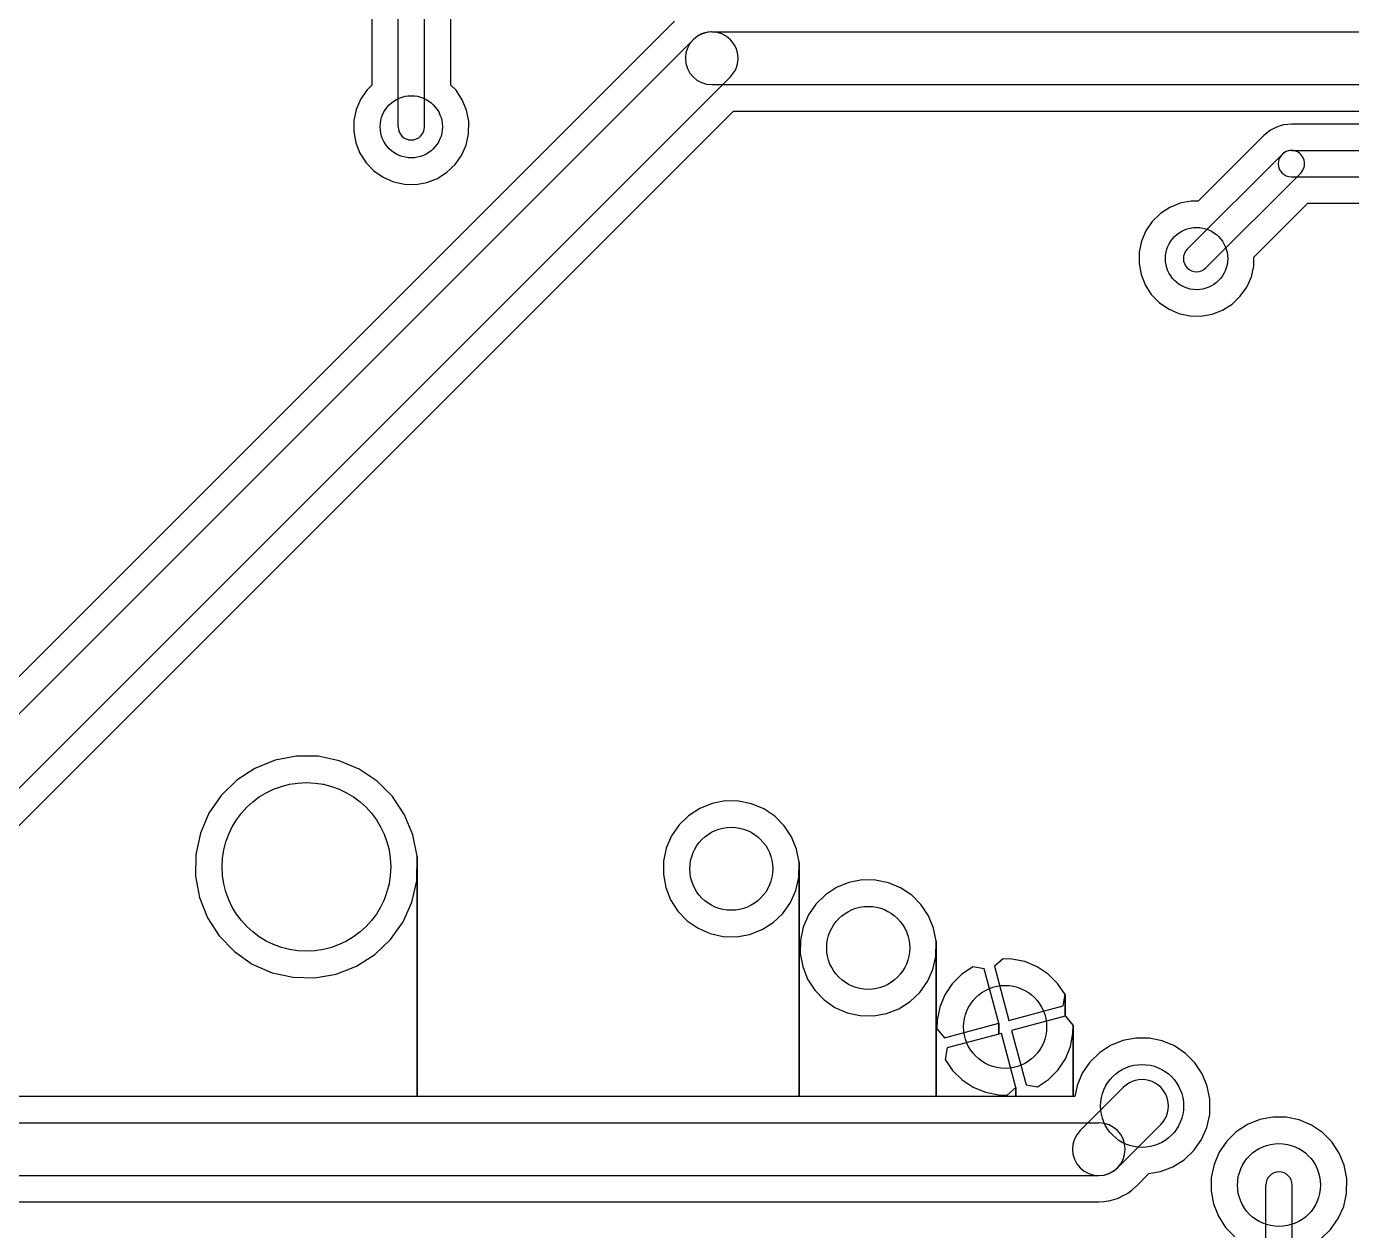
# Model space of a CAD drawing. Extents: x 10 to 213, y -213 to -15.
# Drawn here: x 55.5 to 87.43, y -114.99 to -85.97 of the extents above; entities that cross this region are included whole.
import ezdxf

# ---------------------------------------------------------------- set-up
doc = ezdxf.new("R2010")
doc.units = 0
doc.header["$MEASUREMENT"] = 0
doc.layers.add('BLACK', color=250, linetype='CONTINUOUS')

msp = doc.modelspace()

# ---------------------------------------------------------------- linework, layer by layer
at = {"layer": 'BLACK'}
for p, q in [((63.8175, -75.311), (63.8175, -87.3862)), ((63.8175, -75.311), (63.8175, -87.3862)), ((64.4525, -88.392), (64.4525, -75.311)), ((65.0875, -88.392), (65.0875, -75.311)), ((65.7225, -87.3855), (65.7225, -75.7055)), ((65.7225, -87.3855), (65.7225, -75.7055)), ((71.111, -85.843), (50.0199, -106.934)), ((71.111, -85.843), (50.0199, -106.934)), ((72.009, -86.106), (106.172, -86.106)), ((50.097, -107.755), (71.56, -86.292)), ((50.995, -108.653), (72.458, -87.19)), ((63.8175, -87.3862), (63.7039, -87.4974)), ((63.8175, -87.3862), (63.7039, -87.4974)), ((65.8485, -87.5124), (65.7225, -87.3855)), ((65.8485, -87.5124), (65.7225, -87.3855)), ((72.009, -87.376), (106.172, -87.376)), ((63.5504, -87.7215), (63.4434, -87.9712)), ((63.5504, -87.7215), (63.4434, -87.9712)), ((63.7039, -87.4974), (63.5504, -87.7215)), ((63.7039, -87.4974), (63.5504, -87.7215)), ((65.9988, -87.7386), (65.8485, -87.5124)), ((65.9988, -87.7386), (65.8485, -87.5124)), ((66.1023, -87.9898), (65.9988, -87.7386)), ((66.1023, -87.9898), (65.9988, -87.7386)), ((51.444, -109.102), (72.5351, -88.011)), ((51.444, -109.102), (72.5351, -88.011)), ((63.4434, -87.9712), (63.387, -88.2369)), ((63.4434, -87.9712), (63.387, -88.2369)), ((66.1551, -88.2562), (66.1023, -87.9898)), ((66.1551, -88.2562), (66.1023, -87.9898)), ((72.5351, -88.011), (105.537, -88.011)), ((72.5351, -88.011), (105.537, -88.011)), ((63.387, -88.2369), (63.3832, -88.5085)), ((63.387, -88.2369), (63.3832, -88.5085)), ((66.1507, -88.5664), (66.1551, -88.2562)), ((66.1507, -88.5664), (66.1551, -88.2562)), ((85.5384, -88.4417), (85.4602, -88.4822)), ((85.5384, -88.4417), (85.4602, -88.4822)), ((85.616, -88.4004), (85.5384, -88.4417)), ((85.616, -88.4004), (85.5384, -88.4417)), ((85.6208, -88.3989), (85.616, -88.4004)), ((85.6208, -88.3989), (85.616, -88.4004)), ((85.6253, -88.3966), (85.6208, -88.3989)), ((85.6253, -88.3966), (85.6208, -88.3989)), ((85.7098, -88.3721), (85.6253, -88.3966)), ((85.7098, -88.3721), (85.6253, -88.3966)), ((85.794, -88.3466), (85.7098, -88.3721)), ((85.794, -88.3466), (85.7098, -88.3721)), ((85.799, -88.3462), (85.794, -88.3466)), ((85.799, -88.3462), (85.794, -88.3466)), ((85.8038, -88.3448), (85.799, -88.3462)), ((85.8038, -88.3448), (85.799, -88.3462)), ((85.8914, -88.3371), (85.8038, -88.3448)), ((85.8914, -88.3371), (85.8038, -88.3448)), ((85.979, -88.3285), (85.8914, -88.3371)), ((85.979, -88.3285), (85.8914, -88.3371)), ((98.425, -88.3285), (85.979, -88.3285)), ((98.425, -88.3285), (85.979, -88.3285)), ((63.3832, -88.5085), (63.4322, -88.7756)), ((63.3832, -88.5085), (63.4322, -88.7756)), ((66.0906, -88.8313), (66.1507, -88.5664)), ((66.0906, -88.8313), (66.1507, -88.5664)), ((85.3055, -88.6075), (83.7308, -90.1822)), ((85.3055, -88.6075), (83.7308, -90.1822)), ((85.3077, -88.6053), (85.3055, -88.6075)), ((85.3077, -88.6053), (85.3055, -88.6075)), ((85.3078, -88.6051), (85.3077, -88.6053)), ((85.3078, -88.6051), (85.3077, -88.6053)), ((85.308, -88.605), (85.3078, -88.6051)), ((85.308, -88.605), (85.3078, -88.6051)), ((85.315, -88.5981), (85.308, -88.605)), ((85.315, -88.5981), (85.308, -88.605)), ((85.3838, -88.5432), (85.315, -88.5981)), ((85.3838, -88.5432), (85.315, -88.5981)), ((85.4519, -88.4876), (85.3838, -88.5432)), ((85.4519, -88.4876), (85.3838, -88.5432)), ((85.4563, -88.4853), (85.4519, -88.4876)), ((85.4563, -88.4853), (85.4519, -88.4876)), ((85.4602, -88.4822), (85.4563, -88.4853)), ((85.4602, -88.4822), (85.4563, -88.4853)), ((63.4322, -88.7756), (63.5322, -89.0281)), ((63.4322, -88.7756), (63.5322, -89.0281)), ((63.5322, -89.0281), (63.6793, -89.2565)), ((63.5322, -89.0281), (63.6793, -89.2565)), ((65.8235, -89.3014), (65.9801, -89.0794)), ((65.8235, -89.3014), (65.9801, -89.0794)), ((65.9801, -89.0794), (66.0906, -88.8313)), ((65.9801, -89.0794), (66.0906, -88.8313)), ((83.4685, -91.3425), (85.7545, -89.0565)), ((85.979, -88.9635), (98.425, -88.9635)), ((63.6793, -89.2565), (63.868, -89.4518)), ((63.6793, -89.2565), (63.868, -89.4518)), ((65.6268, -89.4887), (65.8235, -89.3014)), ((65.6268, -89.4887), (65.8235, -89.3014)), ((63.868, -89.4518), (64.091, -89.6068)), ((63.868, -89.4518), (64.091, -89.6068)), ((64.091, -89.6068), (64.3399, -89.7156)), ((64.091, -89.6068), (64.3399, -89.7156)), ((64.3399, -89.7156), (64.6052, -89.7739)), ((64.3399, -89.7156), (64.6052, -89.7739)), ((65.1443, -89.7324), (65.3975, -89.6342)), ((65.1443, -89.7324), (65.3975, -89.6342)), ((65.3975, -89.6342), (65.6268, -89.4887)), ((65.3975, -89.6342), (65.6268, -89.4887)), ((83.9175, -91.7915), (86.2035, -89.5055)), ((85.979, -89.5985), (98.425, -89.5985)), ((64.6052, -89.7739), (64.8768, -89.7796)), ((64.6052, -89.7739), (64.8768, -89.7796)), ((64.8768, -89.7796), (65.1443, -89.7324)), ((64.8768, -89.7796), (65.1443, -89.7324)), ((83.0482, -90.3337), (82.821, -90.4824)), ((83.0482, -90.3337), (82.821, -90.4824)), ((83.3001, -90.2319), (83.0482, -90.3337)), ((83.3001, -90.2319), (83.0482, -90.3337)), ((83.5669, -90.181), (83.3001, -90.2319)), ((83.5669, -90.181), (83.3001, -90.2319)), ((83.7308, -90.1822), (83.5669, -90.181)), ((83.7308, -90.1822), (83.5669, -90.181)), ((85.0767, -91.5304), (86.3735, -90.2335)), ((85.0767, -91.5304), (86.3735, -90.2335)), ((86.3735, -90.2335), (98.0305, -90.2335)), ((86.3735, -90.2335), (98.0305, -90.2335)), ((82.6269, -90.6724), (82.4734, -90.8965)), ((82.6269, -90.6724), (82.4734, -90.8965)), ((82.821, -90.4824), (82.6269, -90.6724)), ((82.821, -90.4824), (82.6269, -90.6724)), ((82.4734, -90.8965), (82.3664, -91.1462)), ((82.4734, -90.8965), (82.3664, -91.1462)), ((82.3664, -91.1462), (82.31, -91.4119)), ((82.3664, -91.1462), (82.31, -91.4119)), ((82.31, -91.4119), (82.3062, -91.6835)), ((82.31, -91.4119), (82.3062, -91.6835)), ((85.0737, -91.7414), (85.0767, -91.5304)), ((85.0737, -91.7414), (85.0767, -91.5304)), ((82.3062, -91.6835), (82.3552, -91.9506)), ((82.3062, -91.6835), (82.3552, -91.9506)), ((82.3552, -91.9506), (82.4552, -92.2031)), ((82.3552, -91.9506), (82.4552, -92.2031)), ((85.0136, -92.0063), (85.0737, -91.7414)), ((85.0136, -92.0063), (85.0737, -91.7414)), ((82.4552, -92.2031), (82.6023, -92.4315)), ((82.4552, -92.2031), (82.6023, -92.4315)), ((84.7465, -92.4764), (84.9031, -92.2544)), ((84.7465, -92.4764), (84.9031, -92.2544)), ((84.9031, -92.2544), (85.0136, -92.0063)), ((84.9031, -92.2544), (85.0136, -92.0063)), ((82.6023, -92.4315), (82.791, -92.6268)), ((82.6023, -92.4315), (82.791, -92.6268)), ((84.5498, -92.6637), (84.7465, -92.4764)), ((84.5498, -92.6637), (84.7465, -92.4764)), ((82.791, -92.6268), (83.014, -92.7818)), ((82.791, -92.6268), (83.014, -92.7818)), ((83.014, -92.7818), (83.2629, -92.8906)), ((83.014, -92.7818), (83.2629, -92.8906)), ((83.2629, -92.8906), (83.5282, -92.9489)), ((83.2629, -92.8906), (83.5282, -92.9489)), ((83.7998, -92.9546), (84.0673, -92.9074)), ((83.7998, -92.9546), (84.0673, -92.9074)), ((84.0673, -92.9074), (84.3205, -92.8092)), ((84.0673, -92.9074), (84.3205, -92.8092)), ((84.3205, -92.8092), (84.5498, -92.6637)), ((84.3205, -92.8092), (84.5498, -92.6637)), ((83.5282, -92.9489), (83.7998, -92.9546)), ((83.5282, -92.9489), (83.7998, -92.9546)), ((61.4856, -103.656), (61.0006, -103.852)), ((61.4856, -103.656), (61.0006, -103.852)), ((61.9993, -103.558), (61.4856, -103.656)), ((61.9993, -103.558), (61.4856, -103.656)), ((62.5223, -103.562), (61.9993, -103.558)), ((62.5223, -103.562), (61.9993, -103.558)), ((63.0347, -103.667), (62.5223, -103.562)), ((63.0347, -103.667), (62.5223, -103.562)), ((63.5168, -103.87), (63.0347, -103.667)), ((63.5168, -103.87), (63.0347, -103.667)), ((61.0006, -103.852), (60.563, -104.139)), ((61.0006, -103.852), (60.563, -104.139)), ((63.9505, -104.162), (63.5168, -103.87)), ((63.9505, -104.162), (63.5168, -103.87)), ((60.563, -104.139), (60.1893, -104.505)), ((60.563, -104.139), (60.1893, -104.505)), ((64.319, -104.534), (63.9505, -104.162)), ((64.319, -104.534), (63.9505, -104.162)), ((60.1893, -104.505), (59.8938, -104.936)), ((60.1893, -104.505), (59.8938, -104.936)), ((64.6084, -104.969), (64.319, -104.534)), ((64.6084, -104.969), (64.319, -104.534)), ((72.0173, -104.697), (71.72, -104.817)), ((72.0173, -104.697), (71.72, -104.817)), ((72.3323, -104.637), (72.0173, -104.697)), ((72.3323, -104.637), (72.0173, -104.697)), ((72.6529, -104.639), (72.3323, -104.637)), ((72.6529, -104.639), (72.3323, -104.637)), ((72.967, -104.704), (72.6529, -104.639)), ((72.967, -104.704), (72.6529, -104.639)), ((73.2626, -104.828), (72.967, -104.704)), ((73.2626, -104.828), (72.967, -104.704)), ((59.8938, -104.936), (59.6878, -105.417)), ((59.8938, -104.936), (59.6878, -105.417)), ((64.8077, -105.453), (64.6084, -104.969)), ((64.8077, -105.453), (64.6084, -104.969)), ((71.4517, -104.993), (71.2226, -105.217)), ((71.4517, -104.993), (71.2226, -105.217)), ((71.72, -104.817), (71.4517, -104.993)), ((71.72, -104.817), (71.4517, -104.993)), ((73.5284, -105.007), (73.2626, -104.828)), ((73.5284, -105.007), (73.2626, -104.828)), ((73.7543, -105.235), (73.5284, -105.007)), ((73.7543, -105.235), (73.5284, -105.007)), ((71.2226, -105.217), (71.0415, -105.481)), ((71.2226, -105.217), (71.0415, -105.481)), ((73.9318, -105.502), (73.7543, -105.235)), ((73.9318, -105.502), (73.7543, -105.235)), ((59.6878, -105.417), (59.579, -105.929)), ((59.6878, -105.417), (59.579, -105.929)), ((64.9093, -105.966), (64.8077, -105.453)), ((64.9093, -105.966), (64.8077, -105.453)), ((71.0415, -105.481), (70.9152, -105.776)), ((71.0415, -105.481), (70.9152, -105.776)), ((74.054, -105.798), (73.9318, -105.502)), ((74.054, -105.798), (73.9318, -105.502)), ((59.579, -105.929), (59.5717, -106.452)), ((59.579, -105.929), (59.5717, -106.452)), ((64.901, -106.563), (64.9093, -105.966)), ((64.901, -106.563), (64.9093, -105.966)), ((64.9093, -111.76), (64.9093, -105.966)), ((64.9093, -105.966), (64.9093, -111.76)), ((64.9093, -111.76), (64.9093, -105.966)), ((64.9093, -105.966), (64.9093, -111.76)), ((70.9152, -105.776), (70.8485, -106.09)), ((70.9152, -105.776), (70.8485, -106.09)), ((74.1163, -106.113), (74.054, -105.798)), ((74.1163, -106.113), (74.054, -105.798)), ((70.8485, -106.09), (70.844, -106.41)), ((70.8485, -106.09), (70.844, -106.41)), ((74.1111, -106.479), (74.1163, -106.113)), ((74.1111, -106.479), (74.1163, -106.113)), ((74.1163, -111.76), (74.1163, -106.113)), ((74.1163, -106.113), (74.1163, -111.76)), ((74.1163, -111.76), (74.1163, -106.113)), ((74.1163, -106.113), (74.1163, -111.76)), ((59.5717, -106.452), (59.6661, -106.966)), ((59.5717, -106.452), (59.6661, -106.966)), ((64.7851, -107.073), (64.901, -106.563)), ((64.7851, -107.073), (64.901, -106.563)), ((70.844, -106.41), (70.9019, -106.726)), ((70.844, -106.41), (70.9019, -106.726)), ((74.0401, -106.792), (74.1111, -106.479)), ((74.0401, -106.792), (74.1111, -106.479)), ((75.3169, -106.602), (75.0196, -106.722)), ((75.3169, -106.602), (75.0196, -106.722)), ((75.6318, -106.542), (75.3169, -106.602)), ((75.6318, -106.542), (75.3169, -106.602)), ((75.9525, -106.544), (75.6318, -106.542)), ((75.9525, -106.544), (75.6318, -106.542)), ((76.2666, -106.609), (75.9525, -106.544)), ((76.2666, -106.609), (75.9525, -106.544)), ((76.5621, -106.733), (76.2666, -106.609)), ((76.5621, -106.733), (76.2666, -106.609)), ((70.9019, -106.726), (71.02, -107.024)), ((70.9019, -106.726), (71.02, -107.024)), ((73.9097, -107.084), (74.0401, -106.792)), ((73.9097, -107.084), (74.0401, -106.792)), ((74.7513, -106.898), (74.5222, -107.122)), ((74.7513, -106.898), (74.5222, -107.122)), ((75.0196, -106.722), (74.7513, -106.898)), ((75.0196, -106.722), (74.7513, -106.898)), ((76.828, -106.912), (76.5621, -106.733)), ((76.828, -106.912), (76.5621, -106.733)), ((77.0539, -107.14), (76.828, -106.912)), ((77.0539, -107.14), (76.828, -106.912)), ((59.6661, -106.966), (59.8587, -107.452)), ((59.6661, -106.966), (59.8587, -107.452)), ((64.5724, -107.551), (64.7851, -107.073)), ((64.5724, -107.551), (64.7851, -107.073)), ((71.02, -107.024), (71.1936, -107.293)), ((71.02, -107.024), (71.1936, -107.293)), ((73.7249, -107.346), (73.9097, -107.084)), ((73.7249, -107.346), (73.9097, -107.084)), ((74.5222, -107.122), (74.341, -107.386)), ((74.5222, -107.122), (74.341, -107.386)), ((77.2313, -107.407), (77.0539, -107.14)), ((77.2313, -107.407), (77.0539, -107.14)), ((59.8587, -107.452), (60.142, -107.892)), ((59.8587, -107.452), (60.142, -107.892)), ((64.2709, -107.978), (64.5724, -107.551)), ((64.2709, -107.978), (64.5724, -107.551)), ((71.1936, -107.293), (71.4164, -107.524)), ((71.1936, -107.293), (71.4164, -107.524)), ((71.4164, -107.524), (71.6797, -107.707)), ((71.4164, -107.524), (71.6797, -107.707)), ((73.2219, -107.739), (73.4927, -107.568)), ((73.2219, -107.739), (73.4927, -107.568)), ((73.4927, -107.568), (73.7249, -107.346)), ((73.4927, -107.568), (73.7249, -107.346)), ((74.341, -107.386), (74.2147, -107.681)), ((74.341, -107.386), (74.2147, -107.681)), ((77.3535, -107.703), (77.2313, -107.407)), ((77.3535, -107.703), (77.2313, -107.407)), ((60.142, -107.892), (60.5053, -108.268)), ((60.142, -107.892), (60.5053, -108.268)), ((71.6797, -107.707), (71.9735, -107.835)), ((71.6797, -107.707), (71.9735, -107.835)), ((71.9735, -107.835), (72.2867, -107.904)), ((71.9735, -107.835), (72.2867, -107.904)), ((72.2867, -107.904), (72.6072, -107.911)), ((72.2867, -107.904), (72.6072, -107.911)), ((72.6072, -107.911), (72.923, -107.855)), ((72.6072, -107.911), (72.923, -107.855)), ((72.923, -107.855), (73.2219, -107.739)), ((72.923, -107.855), (73.2219, -107.739)), ((74.2147, -107.681), (74.1481, -107.995)), ((74.2147, -107.681), (74.1481, -107.995)), ((77.4158, -108.018), (77.3535, -107.703)), ((77.4158, -108.018), (77.3535, -107.703)), ((63.8921, -108.339), (64.2709, -107.978)), ((63.8921, -108.339), (64.2709, -107.978)), ((74.1481, -107.995), (74.1436, -108.315)), ((74.1481, -107.995), (74.1436, -108.315)), ((77.4107, -108.384), (77.4158, -108.018)), ((77.4107, -108.384), (77.4158, -108.018)), ((77.4158, -111.76), (77.4158, -108.018)), ((77.4158, -108.018), (77.4158, -111.76)), ((77.4158, -111.76), (77.4158, -108.018)), ((77.4158, -108.018), (77.4158, -111.76)), ((60.5053, -108.268), (60.9348, -108.567)), ((60.5053, -108.268), (60.9348, -108.567)), ((63.4505, -108.619), (63.8921, -108.339)), ((63.4505, -108.619), (63.8921, -108.339)), ((74.1436, -108.315), (74.2015, -108.631)), ((74.1436, -108.315), (74.2015, -108.631)), ((77.3397, -108.697), (77.4107, -108.384)), ((77.3397, -108.697), (77.4107, -108.384)), ((79.0354, -108.441), (78.8202, -108.622)), ((79.0354, -108.441), (78.8202, -108.622)), ((79.2397, -108.448), (79.0354, -108.441)), ((79.2397, -108.448), (79.0354, -108.441)), ((79.5542, -108.51), (79.2397, -108.448)), ((79.5542, -108.51), (79.2397, -108.448)), ((79.8507, -108.632), (79.5542, -108.51)), ((79.8507, -108.632), (79.5542, -108.51)), ((60.9348, -108.567), (61.4141, -108.776)), ((60.9348, -108.567), (61.4141, -108.776)), ((61.4141, -108.776), (61.9249, -108.888)), ((61.4141, -108.776), (61.9249, -108.888)), ((62.4478, -108.899), (62.9629, -108.809)), ((62.4478, -108.899), (62.9629, -108.809)), ((62.9629, -108.809), (63.4505, -108.619)), ((62.9629, -108.809), (63.4505, -108.619)), ((74.2015, -108.631), (74.3195, -108.929)), ((74.2015, -108.631), (74.3195, -108.929)), ((77.2092, -108.989), (77.3397, -108.697)), ((77.2092, -108.989), (77.3397, -108.697)), ((78.0323, -108.818), (77.8065, -109.045)), ((78.0323, -108.818), (77.8065, -109.045)), ((78.298, -108.638), (78.0323, -108.818)), ((78.298, -108.638), (78.0323, -108.818)), ((78.5749, -108.687), (78.298, -108.638)), ((78.5749, -108.687), (78.298, -108.638)), ((78.9248, -109.993), (78.5749, -108.687)), ((78.9248, -109.993), (78.5749, -108.687)), ((78.8202, -108.622), (79.1701, -109.927)), ((78.8202, -108.622), (79.1701, -109.927)), ((80.1179, -108.809), (79.8507, -108.632)), ((80.1179, -108.809), (79.8507, -108.632)), ((80.3456, -109.035), (80.1179, -108.809)), ((80.3456, -109.035), (80.1179, -108.809)), ((61.9249, -108.888), (62.4478, -108.899)), ((61.9249, -108.888), (62.4478, -108.899)), ((74.3195, -108.929), (74.4932, -109.198)), ((74.3195, -108.929), (74.4932, -109.198)), ((74.4932, -109.198), (74.7159, -109.429)), ((74.4932, -109.198), (74.7159, -109.429)), ((77.0244, -109.251), (77.2092, -108.989)), ((77.0244, -109.251), (77.2092, -108.989)), ((77.8065, -109.045), (77.6292, -109.313)), ((77.8065, -109.045), (77.6292, -109.313)), ((80.525, -109.301), (80.3456, -109.035)), ((80.525, -109.301), (80.3456, -109.035)), ((74.7159, -109.429), (74.9792, -109.612)), ((74.7159, -109.429), (74.9792, -109.612)), ((76.5215, -109.644), (76.7922, -109.473)), ((76.5215, -109.644), (76.7922, -109.473)), ((76.7922, -109.473), (77.0244, -109.251)), ((76.7922, -109.473), (77.0244, -109.251)), ((77.6292, -109.313), (77.5072, -109.609)), ((77.6292, -109.313), (77.5072, -109.609)), ((80.4758, -109.578), (80.525, -109.301)), ((80.4758, -109.578), (80.525, -109.301)), ((80.525, -109.827), (80.525, -109.301)), ((80.525, -109.301), (80.525, -109.827)), ((80.525, -109.827), (80.525, -109.301)), ((80.525, -109.301), (80.525, -109.827)), ((74.9792, -109.612), (75.2731, -109.74)), ((74.9792, -109.612), (75.2731, -109.74)), ((75.2731, -109.74), (75.5862, -109.809)), ((75.2731, -109.74), (75.5862, -109.809)), ((75.5862, -109.809), (75.9068, -109.816)), ((75.5862, -109.809), (75.9068, -109.816)), ((75.9068, -109.816), (76.2226, -109.76)), ((75.9068, -109.816), (76.2226, -109.76)), ((76.2226, -109.76), (76.5215, -109.644)), ((76.2226, -109.76), (76.5215, -109.644)), ((77.5072, -109.609), (77.4451, -109.924)), ((77.5072, -109.609), (77.4451, -109.924)), ((79.1701, -109.927), (80.4758, -109.578)), ((79.1701, -109.927), (80.4758, -109.578)), ((80.525, -109.827), (79.2358, -110.173)), ((80.525, -109.827), (79.2358, -110.173)), ((80.5415, -109.823), (80.525, -109.827)), ((80.5415, -109.823), (80.525, -109.827)), ((80.7226, -110.038), (80.5415, -109.823)), ((80.7226, -110.038), (80.5415, -109.823)), ((77.4451, -109.924), (77.438, -110.128)), ((77.4451, -109.924), (77.438, -110.128)), ((77.438, -110.128), (77.6191, -110.343)), ((77.438, -110.128), (77.6191, -110.343)), ((77.6191, -110.343), (78.9248, -109.993)), ((77.6191, -110.343), (78.9248, -109.993)), ((78.9248, -110.256), (78.9248, -109.993)), ((78.9248, -109.993), (78.9248, -110.256)), ((78.9248, -110.256), (78.9248, -109.993)), ((78.9248, -109.993), (78.9248, -110.256)), ((80.7155, -110.242), (80.7226, -110.038)), ((80.7155, -110.242), (80.7226, -110.038)), ((80.7226, -111.76), (80.7226, -110.038)), ((80.7226, -110.038), (80.7226, -111.76)), ((80.7226, -111.76), (80.7226, -110.038)), ((80.7226, -110.038), (80.7226, -111.76)), ((78.9248, -110.256), (77.6848, -110.588)), ((78.9248, -110.256), (77.6848, -110.588)), ((78.9905, -110.238), (78.9248, -110.256)), ((78.9905, -110.238), (78.9248, -110.256)), ((79.3403, -111.544), (78.9905, -110.238)), ((79.3403, -111.544), (78.9905, -110.238)), ((79.2358, -110.173), (79.5857, -111.478)), ((79.2358, -110.173), (79.5857, -111.478)), ((80.6534, -110.557), (80.7155, -110.242)), ((80.6534, -110.557), (80.7155, -110.242)), ((81.916, -110.412), (81.6187, -110.532)), ((81.916, -110.412), (81.6187, -110.532)), ((82.231, -110.352), (81.916, -110.412)), ((82.231, -110.352), (81.916, -110.412)), ((82.5516, -110.354), (82.231, -110.352)), ((82.5516, -110.354), (82.231, -110.352)), ((82.8657, -110.419), (82.5516, -110.354)), ((82.8657, -110.419), (82.5516, -110.354)), ((83.1613, -110.543), (82.8657, -110.419)), ((83.1613, -110.543), (82.8657, -110.419)), ((77.6848, -110.588), (77.6356, -110.865)), ((77.6848, -110.588), (77.6356, -110.865)), ((80.5314, -110.853), (80.6534, -110.557)), ((80.5314, -110.853), (80.6534, -110.557)), ((81.3504, -110.708), (81.1213, -110.932)), ((81.3504, -110.708), (81.1213, -110.932)), ((81.6187, -110.532), (81.3504, -110.708)), ((81.6187, -110.532), (81.3504, -110.708)), ((83.4271, -110.722), (83.1613, -110.543)), ((83.4271, -110.722), (83.1613, -110.543)), ((83.653, -110.95), (83.4271, -110.722)), ((83.653, -110.95), (83.4271, -110.722)), ((77.6356, -110.865), (77.815, -111.131)), ((77.6356, -110.865), (77.815, -111.131)), ((80.3541, -111.121), (80.5314, -110.853)), ((80.3541, -111.121), (80.5314, -110.853)), ((81.1213, -110.932), (80.9402, -111.196)), ((81.1213, -110.932), (80.9402, -111.196)), ((83.8305, -111.217), (83.653, -110.95)), ((83.8305, -111.217), (83.653, -110.95)), ((77.815, -111.131), (78.0427, -111.357)), ((77.815, -111.131), (78.0427, -111.357)), ((78.0427, -111.357), (78.3098, -111.534)), ((78.0427, -111.357), (78.3098, -111.534)), ((79.8625, -111.528), (80.1283, -111.348)), ((79.8625, -111.528), (80.1283, -111.348)), ((80.1283, -111.348), (80.3541, -111.121)), ((80.1283, -111.348), (80.3541, -111.121)), ((80.9402, -111.196), (80.8138, -111.491)), ((80.9402, -111.196), (80.8138, -111.491)), ((83.9526, -111.513), (83.8305, -111.217)), ((83.9526, -111.513), (83.8305, -111.217)), ((78.3098, -111.534), (78.6064, -111.656)), ((78.3098, -111.534), (78.6064, -111.656)), ((78.6064, -111.656), (78.9209, -111.718)), ((78.6064, -111.656), (78.9209, -111.718)), ((78.9209, -111.718), (79.1252, -111.725)), ((78.9209, -111.718), (79.1252, -111.725)), ((79.1252, -111.725), (79.3403, -111.544)), ((79.1252, -111.725), (79.3403, -111.544)), ((79.3403, -111.76), (79.3403, -111.544)), ((79.3403, -111.544), (79.3403, -111.76)), ((79.3403, -111.76), (79.3403, -111.544)), ((79.3403, -111.544), (79.3403, -111.76)), ((79.5857, -111.478), (79.8625, -111.528)), ((79.5857, -111.478), (79.8625, -111.528)), ((80.8138, -111.491), (80.7567, -111.76)), ((80.8138, -111.491), (80.7567, -111.76)), ((80.8888, -112.581), (81.9308, -111.539)), ((84.0149, -111.828), (83.9526, -111.513)), ((84.0149, -111.828), (83.9526, -111.513)), ((64.9093, -111.76), (48.388, -111.76)), ((64.9093, -111.76), (48.388, -111.76)), ((74.1163, -111.76), (64.9093, -111.76)), ((74.1163, -111.76), (64.9093, -111.76)), ((77.4158, -111.76), (74.1163, -111.76)), ((77.4158, -111.76), (74.1163, -111.76)), ((79.3403, -111.76), (77.4158, -111.76)), ((79.3403, -111.76), (77.4158, -111.76)), ((80.7226, -111.76), (79.3403, -111.76)), ((80.7226, -111.76), (79.3403, -111.76)), ((80.7567, -111.76), (80.7226, -111.76)), ((80.7567, -111.76), (80.7226, -111.76)), ((84.0098, -112.194), (84.0149, -111.828)), ((84.0098, -112.194), (84.0149, -111.828)), ((83.9388, -112.507), (84.0098, -112.194)), ((83.9388, -112.507), (84.0098, -112.194)), ((85.2155, -112.317), (84.9183, -112.437)), ((85.2155, -112.317), (84.9183, -112.437)), ((85.5305, -112.257), (85.2155, -112.317)), ((85.5305, -112.257), (85.2155, -112.317)), ((85.8511, -112.259), (85.5305, -112.257)), ((85.8511, -112.259), (85.5305, -112.257)), ((86.1652, -112.324), (85.8511, -112.259)), ((86.1652, -112.324), (85.8511, -112.259)), ((86.4608, -112.448), (86.1652, -112.324)), ((86.4608, -112.448), (86.1652, -112.324)), ((46.99, -112.395), (81.3378, -112.395)), ((81.7868, -113.479), (82.8289, -112.437)), ((83.8084, -112.799), (83.9388, -112.507)), ((83.8084, -112.799), (83.9388, -112.507)), ((84.65, -112.613), (84.4209, -112.837)), ((84.65, -112.613), (84.4209, -112.837)), ((84.9183, -112.437), (84.65, -112.613)), ((84.9183, -112.437), (84.65, -112.613)), ((86.7266, -112.627), (86.4608, -112.448)), ((86.7266, -112.627), (86.4608, -112.448)), ((86.9526, -112.855), (86.7266, -112.627)), ((86.9526, -112.855), (86.7266, -112.627)), ((83.6235, -113.061), (83.8084, -112.799)), ((83.6235, -113.061), (83.8084, -112.799)), ((84.4209, -112.837), (84.2397, -113.101)), ((84.4209, -112.837), (84.2397, -113.101)), ((87.13, -113.122), (86.9526, -112.855)), ((87.13, -113.122), (86.9526, -112.855)), ((83.1206, -113.454), (83.3913, -113.283)), ((83.1206, -113.454), (83.3913, -113.283)), ((83.3913, -113.283), (83.6235, -113.061)), ((83.3913, -113.283), (83.6235, -113.061)), ((84.2397, -113.101), (84.1134, -113.396)), ((84.2397, -113.101), (84.1134, -113.396)), ((87.2522, -113.418), (87.13, -113.122)), ((87.2522, -113.418), (87.13, -113.122)), ((46.99, -113.665), (81.3378, -113.665)), ((82.2358, -113.928), (82.5447, -113.619)), ((82.2358, -113.928), (82.5447, -113.619)), ((82.5447, -113.619), (82.8217, -113.57)), ((82.5447, -113.619), (82.8217, -113.57)), ((82.8217, -113.57), (83.1206, -113.454)), ((82.8217, -113.57), (83.1206, -113.454)), ((84.1134, -113.396), (84.0467, -113.71)), ((84.1134, -113.396), (84.0467, -113.71)), ((87.3145, -113.733), (87.2522, -113.418)), ((87.3145, -113.733), (87.2522, -113.418)), ((82.1315, -114.014), (82.2232, -113.94)), ((82.1315, -114.014), (82.2232, -113.94)), ((82.2232, -113.94), (82.2325, -113.931)), ((82.2232, -113.94), (82.2325, -113.931)), ((82.2325, -113.931), (82.2327, -113.931)), ((82.2325, -113.931), (82.2327, -113.931)), ((82.2327, -113.931), (82.2328, -113.931)), ((82.2327, -113.931), (82.2328, -113.931)), ((82.2328, -113.931), (82.2358, -113.928)), ((82.2328, -113.931), (82.2358, -113.928)), ((84.0467, -113.71), (84.0423, -114.03)), ((84.0467, -113.71), (84.0423, -114.03)), ((85.3619, -122.855), (85.3619, -113.893)), ((85.9969, -122.855), (85.9969, -113.893)), ((87.3094, -114.099), (87.3145, -113.733)), ((87.3094, -114.099), (87.3145, -113.733)), ((47.8331, -114.3), (81.3378, -114.3)), ((47.8331, -114.3), (81.3378, -114.3)), ((81.3378, -114.3), (81.4546, -114.289)), ((81.3378, -114.3), (81.4546, -114.289)), ((81.4546, -114.289), (81.5714, -114.278)), ((81.4546, -114.289), (81.5714, -114.278)), ((81.5714, -114.278), (81.5778, -114.276)), ((81.5714, -114.278), (81.5778, -114.276)), ((81.5778, -114.276), (81.5845, -114.276)), ((81.5778, -114.276), (81.5845, -114.276)), ((81.5845, -114.276), (81.6968, -114.242)), ((81.5845, -114.276), (81.6968, -114.242)), ((81.6968, -114.242), (81.8094, -114.209)), ((81.6968, -114.242), (81.8094, -114.209)), ((81.8094, -114.209), (81.8154, -114.206)), ((81.8094, -114.209), (81.8154, -114.206)), ((81.8154, -114.206), (81.8218, -114.204)), ((81.8154, -114.206), (81.8218, -114.204)), ((81.8218, -114.204), (81.9254, -114.149)), ((81.8218, -114.204), (81.9254, -114.149)), ((81.9254, -114.149), (82.0295, -114.095)), ((81.9254, -114.149), (82.0295, -114.095)), ((82.0295, -114.095), (82.0347, -114.091)), ((82.0295, -114.095), (82.0347, -114.091)), ((82.0347, -114.091), (82.0406, -114.088)), ((82.0347, -114.091), (82.0406, -114.088)), ((82.0406, -114.088), (82.1315, -114.014)), ((82.0406, -114.088), (82.1315, -114.014)), ((84.0423, -114.03), (84.1001, -114.346)), ((84.0423, -114.03), (84.1001, -114.346)), ((87.2383, -114.412), (87.3094, -114.099)), ((87.2383, -114.412), (87.3094, -114.099)), ((84.1001, -114.346), (84.2182, -114.644)), ((84.1001, -114.346), (84.2182, -114.644)), ((87.1079, -114.704), (87.2383, -114.412)), ((87.1079, -114.704), (87.2383, -114.412)), ((84.2182, -114.644), (84.3919, -114.913)), ((84.2182, -114.644), (84.3919, -114.913)), ((84.3919, -114.913), (84.6146, -115.144)), ((84.3919, -114.913), (84.6146, -115.144)), ((86.9231, -114.966), (87.1079, -114.704)), ((86.9231, -114.966), (87.1079, -114.704)), ((86.6909, -115.188), (86.9231, -114.966)), ((86.6909, -115.188), (86.9231, -114.966))]:
    msp.add_line(p, q, dxfattribs=at)
for centre, radius in [((64.77, -88.392), 0.75), ((83.693, -91.567), 0.75), ((62.2422, -106.227), 2.032), ((72.4812, -106.273), 1), ((75.7807, -108.178), 1), ((79.0803, -110.083), 1), ((82.3799, -111.988), 1), ((85.6794, -113.893), 1)]:
    msp.add_circle(centre, radius, dxfattribs=at)
for centre, radius, start, end in [((72.009, -86.741), 0.635, 90, 270), ((72.009, -86.741), 0.635, 315, 495), ((64.77, -88.392), 0.3175, 180, 360), ((85.979, -89.281), 0.3175, 90, 270), ((85.979, -89.281), 0.3175, 315, 495), ((83.693, -91.567), 0.3175, 135, 315), ((82.3799, -111.988), 0.635, 315, 495), ((81.3378, -113.03), 0.635, 135, 315), ((81.3378, -113.03), 0.635, 270, 450), ((85.6794, -113.893), 0.3175, 360, 540)]:
    msp.add_arc(centre, radius, start, end, dxfattribs=at)

doc.saveas('drawing.dxf')
